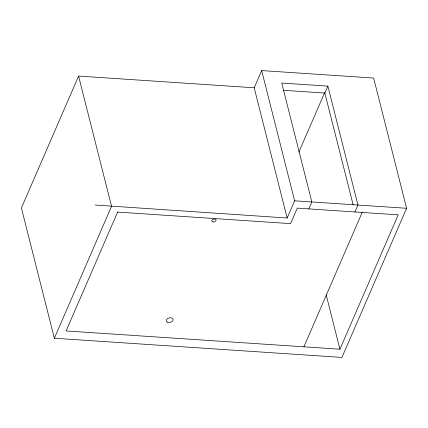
<?xml version="1.0" encoding="UTF-8"?>
<svg xmlns="http://www.w3.org/2000/svg" width="428" height="428" viewBox="0 0 428 428"><rect width="100%" height="100%" fill="white"/><g stroke="black" fill="none" stroke-linecap="round" stroke-linejoin="round"><path stroke-width="0.64" d="M254.2 87.788L78.586 76.072L21.4 208.008L54.356 338.243L341.951 357.423L406.6 208.281L373.644 78.046L261.663 70.577L254.2 87.788L287.156 218.018L95.257 205.044M54.356 338.243L111.542 206.307L78.586 76.072M117.689 211.935L66.099 330.951L339.934 349.216L398.179 214.851L297.289 208.12L290.569 223.625L117.62 212.09M298.862 152.101L324.654 92.587M353.143 204.857L324.852 93.058L327.859 86.124L281.736 83.048L311.825 201.957L308.818 208.891M287.156 218.018L294.614 200.812L261.663 70.577M354.94 211.967L357.947 205.033L327.859 86.124M303.907 346.814L362.147 212.449M283.341 90.292L324.852 93.058M294.614 200.812L406.6 208.281M326.163 294.79L339.934 349.216M167.803 322.375A3.531 2.295 -14.2 0 0 173.126 319.732A3.531 2.295 -14.2 0 0 168.038 318.298A3.531 2.295 -14.2 0 0 167.803 322.375M212.85 221.859A2.151 1.396 -14.2 0 0 216.092 220.254A2.151 1.396 -14.2 0 0 212.994 219.377A2.151 1.396 -14.2 0 0 212.85 221.859"/></g></svg>
